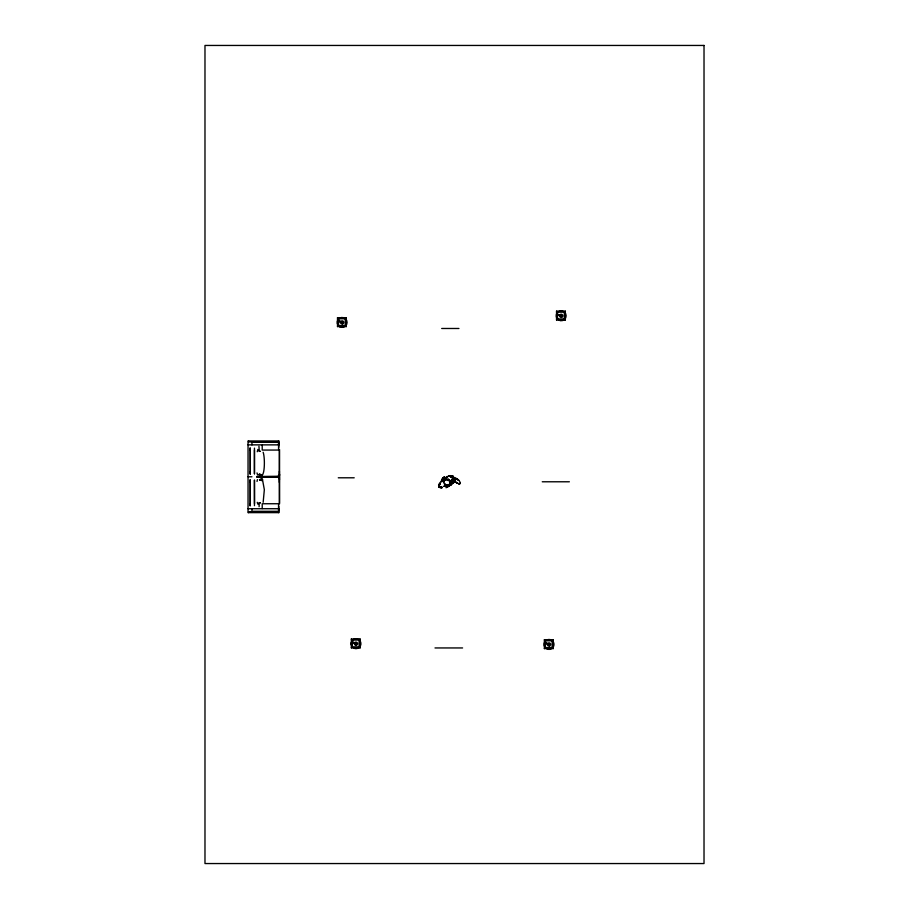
<?xml version="1.0" encoding="UTF-8"?>
<svg xmlns="http://www.w3.org/2000/svg" width="909" height="909" viewBox="0 0 909 909"><rect width="100%" height="100%" fill="white"/><g stroke="black" fill="none" stroke-linecap="round" stroke-linejoin="round"><path stroke-width="1.36" d="M250.225 481.827L250.248 505.756L250.248 479.884M254.452 450.035L254.452 473.794L254.452 448.114M279.336 482.361L279.358 477.191L277.234 477.18M279.427 475.759L279.324 476.43L279.506 474.168L279.393 476.441L279.404 471.226M443.853 482.054L444.956 479.85L447.228 479.498L446.217 479.498M260.133 502.87L259.179 503.188L259.11 506.688M453.898 477.85C459.193 477.475 463.988 487.69 455.795 482.134L457.488 483.304L454.091 481.35C454.364 482.349 455.375 477.725 454.08 481.702C453.966 482.974 449.08 486.622 446.387 486.929M249.952 449.966L249.986 448.023M249.952 481.827L249.986 479.884M442.013 481.497L442.353 480.588M439.558 487.485C438.297 482.315 437.638 487.633 441.763 488.201M451.784 480.282L451.239 483.02L453.273 478.895L453.227 476.805L453.318 478.532L452.103 479.1M442.183 481.191L443.126 477.839L444.308 477.464L445.421 478.498L443.728 477.452L442.603 478.907M450.273 476.816L450.5 475.646L451.625 476.066L450.285 476.555M442.217 481.02L443.944 477.77L445.637 479.009M259.11 474.805L259.179 474.157M451.034 481.793L450.932 482.804L451.012 482.031M439.058 485.349L440.047 483.633L439.115 484.781L439.502 483.236L442.331 480.1L441.865 481.384M446.671 486.997L450.682 484.713L452.284 479.963M438.627 485.815L439.445 484.099L439.115 484.77M451.262 483.781C459.477 480.293 450.432 473.191 448.444 476.441L449.387 476.191L446.864 476.6L441.66 481.213L446.978 477.282M445.001 478.441L444.103 477.168C440.365 483.168 443.376 474.362 445.478 478.77M339.466 321.752C341.227 319.911 337.614 321.877 340.125 321.366M353.942 642.368L353.328 642.686L353.896 642.777M451.296 483.304L452 482.043L450.569 484.463L448.864 485.201L449.932 484.088M451.33 476.736C454.92 474.43 452.5 481.236 453.057 479.429M339.512 321.332L341.352 322.718M342.42 322.468L341.829 322.218L342.386 322.547M353.692 642.97L353.158 642.049L353.76 642.936M453.932 480.122L454.477 481.054L454.375 478.089L455.182 479.918L454.761 481.009L454.42 478.293L454.648 480.838L455.102 479.986L454.17 481.122L454.034 480.247M558.637 315.162C559.705 314.207 557.262 314.775 559.171 314.616M558.717 314.878L560.308 315.968M560.808 315.775L561.376 315.968M546.707 643.311L546.093 642.868L546.411 643.572M549.297 644.447L548.729 644.208L549.206 644.629M442.342 479.293L443.649 477.657L445.421 478.498M450.364 481.759C451.046 484.633 449.614 485.52 450.83 482.236M450.728 482.52C449.353 483.224 453.102 482.531 448.228 485.088C444.171 485.315 446.558 485.349 449.023 485.031L446.41 484.929C448.728 487.701 452.307 478.486 449.898 484.338M443.876 481.793C441.967 482.179 448.512 488.633 450.841 483.02C450.739 480.725 449.807 485.997 451.069 481.656M446.853 485.099L444.467 484.145L445.921 484.906M355.158 643.913L353.556 642.833M257.02 481.44L257.406 479.6M450.648 483.736L450.398 482.009L450.319 482.861M451.466 483.088L452.159 481.066M257.281 451.716L257.838 449.455L259.804 451.455M263.167 502.291L264.337 489.656L262.394 479.032M442.501 479.293L443.615 477.736L444.921 478.02L444.74 477.305M446.819 486.815L450 485.247L452.103 481.236M449.341 485.747L451.421 483.827L450.171 480.838L448.432 479.918L450.694 482.361L450.341 481.509M453.227 481.668L452.727 482.668L453.193 481.509M453.239 478.089L452.693 476.225L450.784 475.986L453.602 476.827L453.08 476.293L451.455 476.555M450.023 485.031L448.148 486.485L446.444 486.406L448.614 486.008L447.978 486.247L451.103 483.395L449.773 485.429L451.523 482.1L449.966 484.167M442.808 479.486L443.456 477.736L445.115 478.475M451.943 481.815L451.284 483.145M454.273 481.509L453.114 483.043M441.569 481.486L442.478 480.6M451.739 481.918L451.5 482.713L452.091 481.554M451.523 482.236L451.83 480.509M450.023 484.895L449.046 485.281M453.273 478.554L452.091 479.498M450.273 484.588C451.705 480.941 449.376 485.315 450.285 483.213M448.148 480.384L447.421 479.736L447.717 480.463M450.137 484.702L450.966 483.918C451.228 481.895 450.194 486.338 447.626 486.531L448.716 486.224L446.08 487.747M441.024 486.758L440.399 487.394L442.092 487.485M454.193 481.316C455.898 479.213 454.091 481.963 454.114 479.475M441.524 481.6L441.774 481.009M450.864 482.565L449.978 485.145M442.888 480.52L445.955 478.145L442.865 480.622M259.758 479.975C259.372 479.202 260.838 479.611 261.917 480.679C258.929 479.111 263.099 479.282 260.36 479.725C263.303 479.111 257.838 479.452 261.178 480.02C261.974 478.702 261.872 478.748 262.531 479.713M451.398 483.088L453.091 482.94L452.284 483.088M259.792 479.657L261.383 480.338L261.394 479.293L259.417 479.668M441.842 481.554L442.263 480.747M453.091 478.464L452.182 479.452M279.472 476.441L256.815 476.793M442.888 479.225L442.49 479.85L442.694 479.259M443.592 480.611L444.058 479.861M453.273 478.895L452.762 479.373M449.557 485.145L450.796 484.19L446.342 487.019M448.08 485.804C446.33 486.633 448.16 486.429 447.33 486.383L447.33 486.383M450.239 484.463L450.762 483.713M448.864 485.508L449.625 485.145M355.726 643.413L356.021 643.936L355.942 643.322M445.512 478.702L444.569 477.441M453.602 482.736L454.182 481.77L450.728 483.997M446.308 484.963L443.774 486.474M443.262 480.6L444.103 479.679M443.047 480.668L444.956 478.918M337.5 326.57L338.512 325.558L345.295 325.558L346.306 326.57L337.5 326.57L337.5 317.775L346.306 317.775L346.306 326.57M337.5 317.775L338.512 318.775L345.295 318.775L346.306 317.775M556.535 319.957L557.535 318.957L564.33 318.957L565.33 319.957L565.33 311.162L556.535 311.162L556.535 319.957L565.33 319.957M556.535 311.162L557.535 312.173L564.33 312.173L565.33 311.162M351.328 647.844L352.328 646.844L359.112 646.844L360.123 647.844L360.123 639.05L351.328 639.05L351.328 647.844L360.123 647.844M351.328 639.05L352.328 640.061L359.112 640.061L360.123 639.05M544.377 648.583L545.377 647.572L552.161 647.572L553.172 648.583L553.172 639.788L544.377 639.788L544.377 648.583L553.172 648.583M552.161 647.572L552.161 640.788L553.172 639.788M449.944 485.304L449.353 485.883M443.183 480.122L445.796 478.077L444.671 478.838M442.285 481.44L441.99 479.997L441.626 481.384L443.115 479.577L444.978 479.191L443.762 479.782M259.758 502.847L257.781 504.109L257.258 502.325M443.808 479.645C445.58 478.998 442.899 478.1 444.819 479.02M446.478 486.508L447.853 486.349L446.819 486.781M444.967 479.498L442.706 479.997L444.967 479.498L443.956 479.02L443.137 479.713L446.239 477.566M260.451 474.498L259.44 474.441L261.133 474.668L259.133 474.884M444.456 478.85L443.444 478.759L447.194 477.134M442.706 479.997L444.74 478.907M259.758 474.441L259.179 474.771L259.929 474.475M259.19 474.6L259.713 474.464M259.19 503.007L259.929 502.882M453.955 481.054C455.466 479.407 454.352 480.384 453.989 478.1M446.558 486.622L447.864 485.849M442.331 480.1L443.376 479.327C441.399 480.804 446.114 477.452 443.297 479.588M446.001 478.077L445.08 478.657L444.615 477.589M442.888 480.406C447.637 478.498 440.831 479.736 444.853 479.429M454.216 480.997L454.716 480.406L454.091 481.066M445.705 478.236L444.842 478.566M260.508 479.713L261.201 479.929M443.887 486.304L446.705 485.179L445.842 485.054M442.569 480.725L443.762 480.009L442.694 480.645M442.763 480.225L444.035 479.634M447.092 486.542L446.933 486.565M443.876 480.27L444.24 480.111M259.656 451.103L260.19 451.33M259.258 451.228L259.985 451.273L259.372 451.239M259.179 503.188L259.724 502.87M546.741 643.697L546.991 643.106M446.512 486.849L447.387 486.497M445.24 478.736L446.228 478.339M443.978 479.725L443.41 479.929L444.24 479.782M548.15 644.595L546.593 643.572M445.046 479.1L444.035 479.486L445.228 479.066M450.966 475.941L452.398 476.486L451.398 475.793M446.762 486.213L446.217 486.326M446.012 479.498L445.296 480.043L446.501 479.259L448.807 479.861L450.773 482.02M279.188 477.214L279.54 479.418M278.608 476.396L279.188 476.373L277.234 476.407M441.694 328.479L458.943 328.479M248.043 444.865L278.995 444.865L278.995 440.956L248.043 440.956L248.043 512.631L278.995 512.631L278.995 508.722L248.043 508.722M256.815 476.407L277.234 476.475M248.043 476.793L251.952 476.793M256.815 477.18L278.608 477.123M338.273 477.793L354.203 477.793M542.253 481.781L569.364 481.781M544.377 639.788L545.377 640.788L552.161 640.788M435.002 647.947L462.59 647.947M277.234 476.793L279.211 476.861L279.517 477.827M451.637 483.338L452.409 483.281L451.387 483.44L452.273 480.929M260.292 474.464C264.701 479.793 265.337 458.477 263.156 452.262M458.727 483.815L459.306 483.895M261.19 474.884L261.974 475.305M454.148 479.816L454.148 479.054M261.36 474.862L261.815 475.18M447.728 479.997L447.717 479.986M454.159 478.339L455 479.327L454.068 477.952M443.956 479.02L444.762 479.498M453.625 477.611L452.989 477.43M453.727 477.804L458.693 480.168L453.989 477.964M444.103 477.293C443.013 478.6 443.103 477.714 442.694 478.85L442.683 479.407C444.421 476.236 440.479 480.009 441.74 481.543M454.068 478.02L455.102 479.634L454.25 478.009M452.966 477.498L453.466 477.85M452.75 477.214L453.659 477.804M450.205 481.463L449.398 480.884M449.353 480.77L450.262 481.554M439.127 487.122L438.752 485.19L439.717 487.281L442.058 487.042L440.581 487.519C442.444 486.883 440.047 488.088 438.672 485.747L439.626 486.86L438.774 485.758M453.239 476.509L452.273 476.077L453.443 476.839M445.751 478.645L444.046 477.657L442.547 479.725L443.16 478.259C441.797 479.793 445.001 476.793 445.296 478.623M257.542 474.828L257.02 472.919M258.951 446.274L259.213 450.523M451.273 480.111L451.466 481.361L451.296 480.202M452.262 480.179L452.114 482.065L451.989 480.441M279.381 477.18L279.404 503.018M249.952 471.941L249.986 473.884M249.952 503.802L249.986 505.745M250.316 473.884L250.248 448.023L250.248 473.884M254.452 505.654L254.452 479.986L254.509 503.734M564.33 312.173L564.33 318.957M557.535 312.173L557.535 318.957M545.377 640.788L545.377 647.572M359.112 640.061L359.112 646.844M352.328 640.061L352.328 646.844M345.295 318.775L345.295 325.558M338.512 318.775L338.512 325.558M279.54 449.478L279.54 503.961M279.336 450.569L279.336 474.168M278.768 443.137L278.768 447.342M278.768 506.245L278.768 510.449M278.506 440.956L278.506 441.933L248.532 441.933L248.532 440.956M278.506 444.865L278.506 442.263L251.952 442.263L251.952 444.865M278.563 445.205L278.563 450.057L262.212 450.069L262.212 445.205M278.506 512.631L278.506 511.653L248.532 511.653L248.532 512.631M262.212 508.597L262.212 503.745L278.563 503.734L278.506 511.324L251.952 511.324L251.952 508.722M352.465 640.186A4.954 4.954 0 0 1 359.475 640.186A4.954 4.954 0 0 1 359.475 647.197A4.954 4.954 0 0 1 352.465 647.197M351.192 644.97A4.954 4.954 0 0 1 351.192 642.413M553.308 641.947A4.954 4.954 0 0 1 553.308 646.901M551.49 648.719A4.954 4.954 0 0 1 546.548 648.719M545.514 647.924A4.954 4.954 0 0 1 545.514 640.925A4.954 4.954 0 0 1 552.524 640.925M341.5 322.184C342.295 324.672 343.432 320.423 341.5 322.184M355.317 643.458C356.112 645.947 357.248 641.709 355.317 643.458M560.523 315.571C561.319 318.059 562.466 313.821 560.523 315.571M548.366 644.197C549.172 646.674 550.286 642.47 548.366 644.197M439.808 483.974L439.672 484.838L439.808 483.974M444.671 482.02L444.671 482.02M451.421 482.338L451.057 483.486L451.421 482.338M446.898 485.69L446.671 486.304L446.898 485.69M444.103 477.35L444.637 477.895L444.103 477.35M454.557 480.679L454 481.27L454.5 480.691M447.342 479.668L448.512 480.463L447.342 479.668M449.716 484.236L449.614 484.247M460.284 483.361L459.238 483.883L460.284 483.361M451.466 484.417L450.739 484.963L451.466 484.417M442.99 478.918L443.592 478.759L442.99 478.918M449.341 485.338L448.262 485.917L449.341 485.338M444.603 477.907L443.092 478.27L444.603 477.907M447.876 484.895L447.205 484.986L447.876 484.895M342.557 323.934L342.148 323.99A1.579 1.579 0 0 1 340.727 321.752A1.579 1.579 0 0 1 343.363 321.4A1.579 1.579 0 0 1 342.557 323.934M561.592 317.332L561.183 317.389A1.579 1.579 0 0 1 559.751 315.139A1.579 1.579 0 0 1 562.387 314.798A1.579 1.579 0 0 1 561.592 317.332M356.373 645.22L355.976 645.265A1.579 1.579 0 0 1 354.544 643.027A1.579 1.579 0 0 1 357.18 642.674A1.579 1.579 0 0 1 356.373 645.22M549.422 645.947L549.013 646.004A1.579 1.579 0 0 1 547.593 643.765A1.579 1.579 0 0 1 550.229 643.413A1.579 1.579 0 0 1 549.422 645.947M448.796 484.758L448.08 484.758L448.796 484.758M704.02 45.45L204.98 45.45L204.98 863.55L704.02 863.55L704.02 45.45M448.773 479.429L447.887 479.248L448.773 479.429M450.864 477.18L451.75 477.464L450.864 477.18M439.854 487.269L439.183 486.985L439.854 487.269M452.148 476.043L452.591 476.452L452.148 476.066M440.206 487.338L439.422 486.815L440.206 487.338M439.365 487.11L438.763 486.44L439.365 487.11M452.932 476.748L452.932 476.748M442.013 481.395L441.785 480.656L441.99 481.327M439.047 486.065L438.797 485.315L439.047 486.065M457.534 480.02L457.534 480.02M451.853 481.179L451.58 480.236L451.83 481.168M558.705 320.093A4.954 4.954 0 0 0 566.137 315.809A4.954 4.954 0 0 0 558.705 311.514A4.954 4.954 0 0 0 558.705 320.093M339.671 326.706A4.954 4.954 0 0 0 347.102 322.411A4.954 4.954 0 0 0 339.671 318.127A4.954 4.954 0 0 0 339.671 326.706"/></g></svg>
